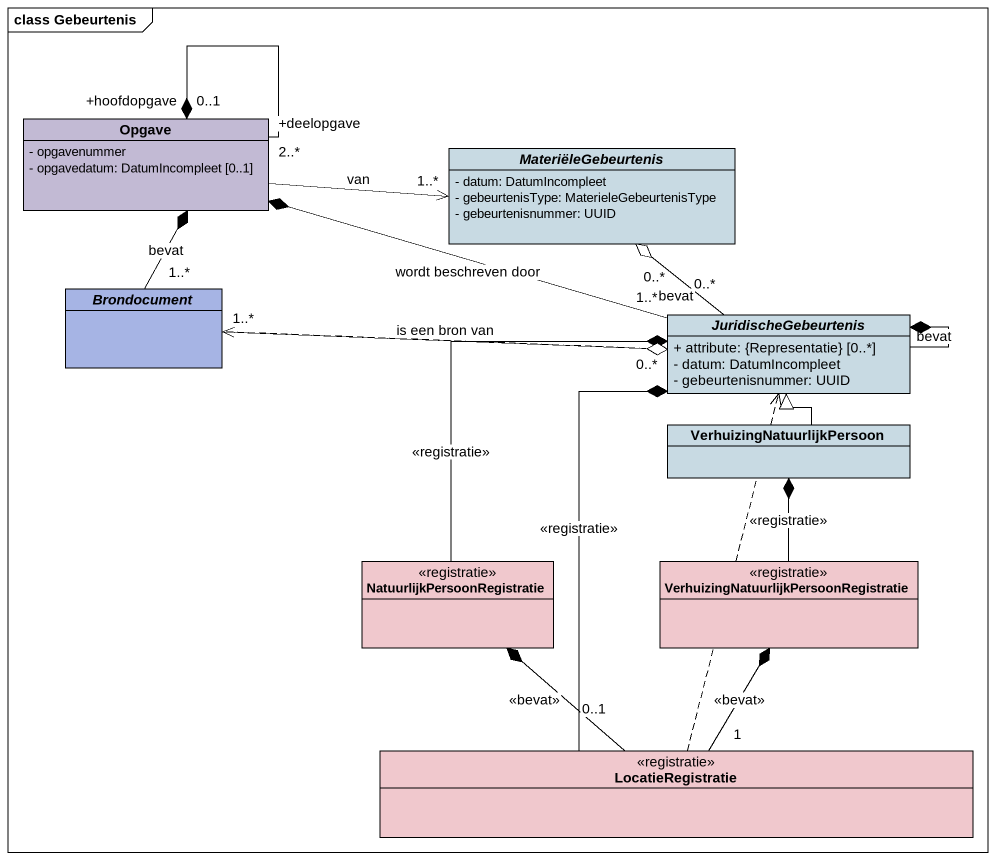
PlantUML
@startuml
mainframe class Gebeurtenis
hide circle
hide empty members
skinparam classAttributeIconSize 0
class Opgave #C2BAD4 {
  - opgavenummer
  - opgavedatum: DatumIncompleet [0..1]
}
abstract class MateriëleGebeurtenis #C8DAE3 {
  - datum: DatumIncompleet
  - gebeurtenisType: MaterieleGebeurtenisType
  - gebeurtenisnummer: UUID
}
abstract class Brondocument #A6B4E4
abstract class JuridischeGebeurtenis #C8DAE3 {
  + attribute: {Representatie} [0..*]
  - datum: DatumIncompleet
  - gebeurtenisnummer: UUID
}
class VerhuizingNatuurlijkPersoon #C8DAE3
class NatuurlijkPersoonRegistratie <<registratie>> #F0C8CD
class "VerhuizingNatuurlijkPersoonRegistratie" as VerhuizingNatuurlijkPersoonR <<registratie>> #F0C8CD
class LocatieRegistratie <<registratie>> #F0C8CD
Opgave "+deelopgave\n2..*" --* "+hoofdopgave\n0..1" Opgave
Opgave -right-> "1..*" MateriëleGebeurtenis : van
Brondocument "1..*" -up-* Opgave : bevat
Brondocument "1..*" -right-o "0..*" JuridischeGebeurtenis : is een bron van
JuridischeGebeurtenis "1..*" -left-* Opgave : wordt beschreven door
JuridischeGebeurtenis "0..*" -up-o "0..*" MateriëleGebeurtenis : bevat
JuridischeGebeurtenis .left.> Brondocument
JuridischeGebeurtenis --* JuridischeGebeurtenis : bevat
VerhuizingNatuurlijkPersoon -up-|> JuridischeGebeurtenis
NatuurlijkPersoonRegistratie -up-* JuridischeGebeurtenis : <<registratie>>
VerhuizingNatuurlijkPersoonR -up-* VerhuizingNatuurlijkPersoon : <<registratie>>
LocatieRegistratie -up-* JuridischeGebeurtenis : <<registratie>>
LocatieRegistratie .up.> JuridischeGebeurtenis
LocatieRegistratie "0..1" -up-* NatuurlijkPersoonRegistratie : <<bevat>>
LocatieRegistratie "1" -up-* VerhuizingNatuurlijkPersoonR : <<bevat>>
@enduml
